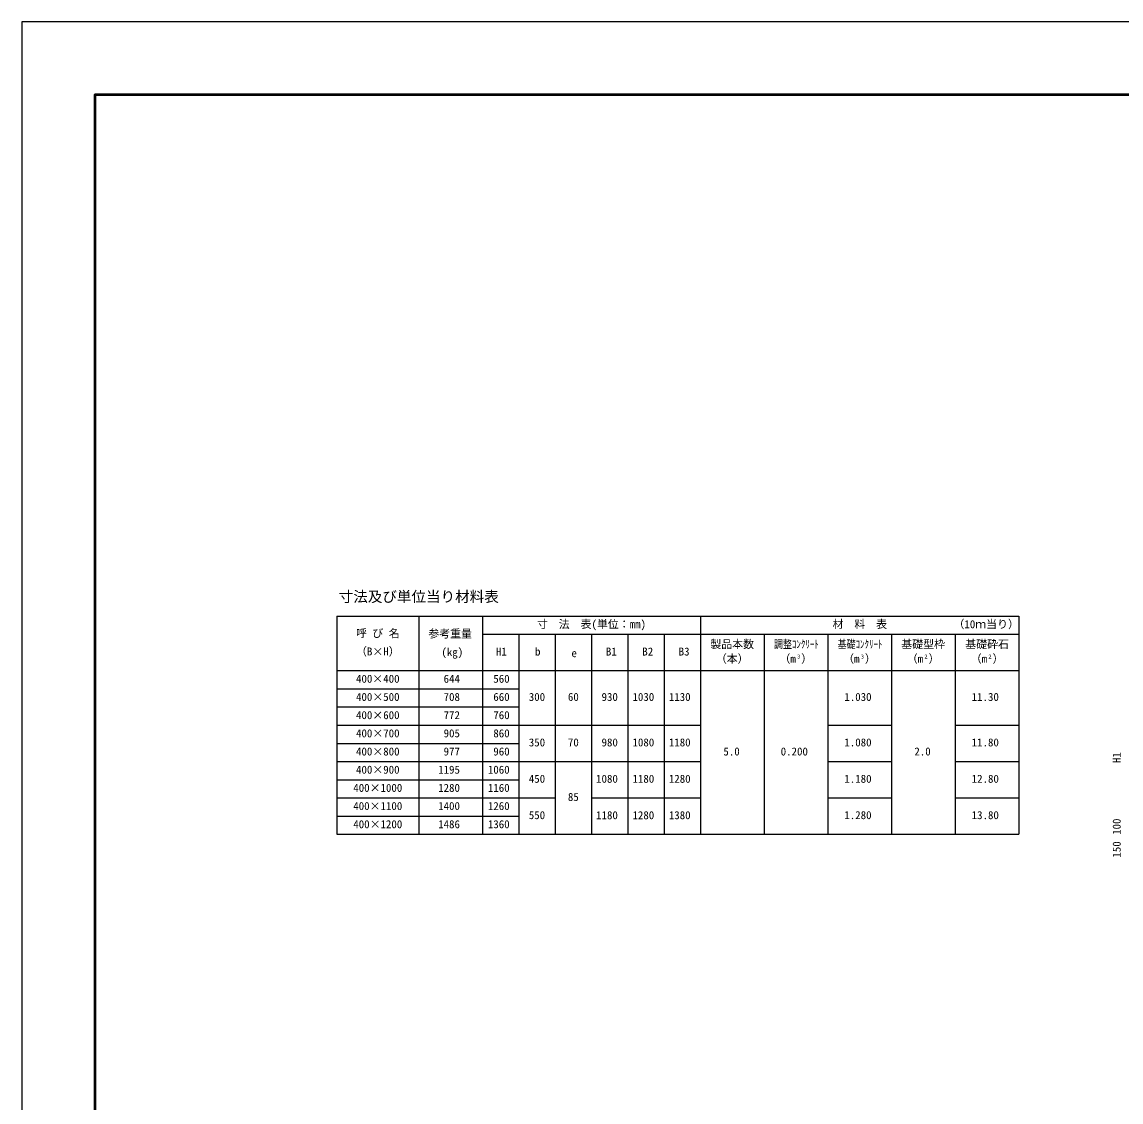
# Model space of a CAD drawing. Units: millimetres, scale not verified. Extents: x -16800 to 16800, y -5940 to 5940.
# Drawn here: x -16800 to -10757, y 0 to 5940 of the extents above; entities that cross this region are included whole.
import ezdxf
from ezdxf.enums import TextEntityAlignment as Align

# ---------------------------------------------------------------- set-up
doc = ezdxf.new("R2010")
doc.units = ezdxf.units.MM
doc.header["$LTSCALE"] = 20
for name, color, linetype, lineweight in [('0-0_DIM', 7, 'Continuous', 25), ('0-1_Defpoints', 5, 'Continuous', 25), ('0-3_HYO', 3, 'Continuous', 25), ('0-4_HYO2', 4, 'Continuous', 25), ('0-6_TXT', 7, 'Continuous', 25), ('0-7_WAKU', 3, 'Continuous', 25)]:
    doc.layers.add(name, color=color, linetype=linetype, lineweight=lineweight)
doc.styles.add('ＭＳ ゴシック', font='')
doc.styles.get('ＭＳ ゴシック').set_extended_font_data('MS Gothic')

msp = doc.modelspace()

# ---------------------------------------------------------------- linework, layer by layer
at = {"layer": '0-1_Defpoints'}
msp.add_lwpolyline([(-16800, -5940), (0, -5940), (0, 5940), (-16800, 5940)], close=True, dxfattribs=at)
at = {"layer": '0-3_HYO'}
for p, q in [((-15068.34, 2672.64), (-15068.34, 1472.64)), ((-15068.34, 2672.64), (-11318.34, 2672.64)), ((-14618.34, 2672.64), (-14618.34, 1472.64)), ((-14268.34, 2672.64), (-14268.34, 1472.64)), ((-13068.34, 2672.64), (-13068.34, 1472.64)), ((-11318.34, 2672.64), (-11318.34, 1472.64)), ((-14268.34, 2572.64), (-11318.34, 2572.64)), ((-14068.34, 2572.64), (-14068.34, 1472.64)), ((-13868.34, 2572.64), (-13868.34, 1472.64)), ((-13668.34, 2572.64), (-13668.34, 1472.64)), ((-13468.34, 2572.64), (-13468.34, 1472.64)), ((-13268.34, 2572.64), (-13268.34, 1472.64)), ((-12718.34, 2572.64), (-12718.34, 1472.64)), ((-12368.34, 2572.64), (-12368.34, 1472.64)), ((-12018.34, 2572.64), (-12018.34, 1472.64)), ((-11668.34, 2572.64), (-11668.34, 1472.64)), ((-15068.34, 2372.64), (-11318.34, 2372.64)), ((-15068.34, 1472.64), (-11318.34, 1472.64))]:
    msp.add_line(p, q, dxfattribs=at)
at = {"layer": '0-4_HYO2'}
for p, q in [((-15068.34, 2272.64), (-14068.34, 2272.64)), ((-15068.34, 2172.64), (-14068.34, 2172.64)), ((-15068.34, 2072.64), (-13068.34, 2072.64)), ((-12368.34, 2072.64), (-12018.34, 2072.64)), ((-11668.34, 2072.64), (-11318.34, 2072.64)), ((-15068.34, 1972.64), (-14068.34, 1972.64)), ((-15068.34, 1872.64), (-13068.34, 1872.64)), ((-12368.34, 1872.64), (-12018.34, 1872.64)), ((-11668.34, 1872.64), (-11318.34, 1872.64)), ((-15068.34, 1772.64), (-14068.34, 1772.64)), ((-15068.34, 1672.64), (-13868.34, 1672.64)), ((-13668.34, 1672.21), (-13068.34, 1672.21)), ((-12368.34, 1672.64), (-12018.34, 1672.64)), ((-11668.34, 1672.64), (-11318.34, 1672.64)), ((-15068.34, 1572.64), (-14068.34, 1572.64))]:
    msp.add_line(p, q, dxfattribs=at)
at = {"layer": '0-7_WAKU', "lineweight": 50}
msp.add_lwpolyline([(-16400, -5540), (-400, -5540), (-400, 5540), (-16400, 5540)], close=True, dxfattribs=at)

# ---------------------------------------------------------------- texts
at = {"layer": '0-0_DIM', "style": 'ＭＳ ゴシック'}
for s, p in [('H1', (-10745.85, 1864.3)), ('100', (-10745.85, 1469.3)), ('150', (-10745.85, 1344.3))]:
    msp.add_text(s, height=43.99, rotation=90, dxfattribs=at).set_placement(p, align=Align.BOTTOM_LEFT)
at = {"layer": '0-6_TXT', "style": 'ＭＳ ゴシック'}
for s, height, p in [('寸法及び単位当り材料表', 58.65, (-15058.34, 2732.64)), ('呼 び 名', 43.99, (-14963.34, 2542.64)), ('参考重量', 43.99, (-14565.73, 2540.81)), ('寸  法  表(単位：㎜)', 43.99, (-13968.34, 2592.64)), ('材  料  表', 43.99, (-12343.34, 2592.64)), ('（', 43.99, (-11678.34, 2592.64)), ('1', 43.99, (-11618.34, 2592.64)), ('0', 43.99, (-11588.34, 2592.64)), ('ｍ', 43.99, (-11558.34, 2592.64)), ('当', 43.99, (-11498.34, 2592.64)), ('り', 43.99, (-11438.34, 2592.64)), ('）', 43.99, (-11378.34, 2592.64)), ('製品本数', 43.99, (-13015.13, 2482.64)), ('基礎型枠', 43.99, (-11965.13, 2482.64)), ('基礎砕石', 43.99, (-11613.34, 2482.64)), ('（B×H）', 43.99, (-14963.34, 2442.64)), ('(kg)', 43.99, (-14493.7, 2439.29)), ('H1', 43.99, (-14193.84, 2442.33)), ('b', 43.99, (-13978.84, 2442.33)), ('e', 43.99, (-13778.84, 2433.5)), ('B1', 43.99, (-13589.35, 2442.33)), ('B2', 43.99, (-13389.35, 2442.33)), ('B3', 43.99, (-13189.35, 2442.33)), ('（本）', 43.99, (-12985.13, 2402.64)), ('（m ）', 43.99, (-12635.13, 2402.64)), ('3', 21.99, (-12537.65, 2432.64)), ('（m ）', 43.99, (-12285.13, 2402.64)), ('3', 21.99, (-12187.65, 2432.64)), ('（m ）', 43.99, (-11935.13, 2402.64)), ('2', 21.99, (-11837.65, 2432.64)), ('（m ）', 43.99, (-11583.34, 2402.64)), ('2', 21.99, (-11485.85, 2432.64)), ('400×400', 43.99, (-14963.34, 2292.64)), (' 644', 43.99, (-14511.67, 2292.64)), (' 560', 43.99, (-14238.34, 2292.64)), ('400×500', 43.99, (-14963.34, 2192.64)), (' 708', 43.99, (-14511.67, 2192.64)), (' 660', 43.99, (-14238.34, 2192.64)), ('300', 43.99, (-14013.34, 2192.64)), ('60', 43.99, (-13798.34, 2192.64)), (' 930', 43.99, (-13643.34, 2192.64)), ('1030', 43.99, (-13443.34, 2192.64)), ('1130', 43.99, (-13243.34, 2192.64)), ('1.030', 43.99, (-12278.34, 2192.64)), ('11.30', 43.99, (-11578.34, 2192.64)), ('400×600', 43.99, (-14963.34, 2092.64)), (' 772', 43.99, (-14511.67, 2092.64)), (' 760', 43.99, (-14238.34, 2092.64)), ('400×700', 43.99, (-14963.34, 1992.64)), (' 905', 43.99, (-14511.67, 1992.64)), (' 860', 43.99, (-14238.34, 1992.64)), ('350', 43.99, (-14013.34, 1942.64)), ('70', 43.99, (-13798.34, 1942.64)), (' 980', 43.99, (-13643.34, 1942.64)), ('1080', 43.99, (-13443.34, 1942.64)), ('1180', 43.99, (-13243.34, 1942.64)), ('1.080', 43.99, (-12278.34, 1942.64)), ('11.80', 43.99, (-11578.34, 1942.64)), ('400×800', 43.99, (-14963.34, 1892.64)), (' 977', 43.99, (-14511.67, 1892.64)), (' 960', 43.99, (-14238.34, 1892.64)), ('5.0', 43.99, (-12943.34, 1892.64)), ('0.200', 43.99, (-12628.34, 1892.64)), ('2.0', 43.99, (-11893.34, 1892.64)), ('400×900', 43.99, (-14963.34, 1792.64)), ('1195', 43.99, (-14511.67, 1792.64)), ('1060', 43.99, (-14238.34, 1792.64)), ('450', 43.99, (-14013.34, 1742.64)), ('1080', 43.99, (-13643.34, 1742.64)), ('1180', 43.99, (-13443.34, 1742.64)), ('1280', 43.99, (-13243.34, 1742.64)), ('1.180', 43.99, (-12278.34, 1742.64)), ('12.80', 43.99, (-11578.34, 1742.64)), ('400×1000', 43.99, (-14978.34, 1692.64)), ('1280', 43.99, (-14511.67, 1692.64)), ('1160', 43.99, (-14238.34, 1692.64)), ('85', 43.99, (-13798.34, 1642.64)), ('400×1100', 43.99, (-14978.34, 1592.64)), ('1400', 43.99, (-14511.67, 1592.64)), ('1260', 43.99, (-14238.34, 1592.64)), ('550', 43.99, (-14013.34, 1542.64)), ('1180', 43.99, (-13643.34, 1542.21)), ('1280', 43.99, (-13443.34, 1542.21)), ('1380', 43.99, (-13243.34, 1542.21)), ('1.280', 43.99, (-12278.34, 1542.64)), ('13.80', 43.99, (-11578.34, 1542.64)), ('400×1200', 43.99, (-14978.34, 1492.64)), ('1486', 43.99, (-14511.67, 1492.64)), ('1360', 43.99, (-14238.34, 1492.64))]:
    msp.add_text(s, height=height, dxfattribs=at).set_placement(p, align=Align.BOTTOM_LEFT)
at = {"layer": '0-6_TXT', "style": 'ＭＳ ゴシック', "width": 0.8}
for s, p in [('調整ｺﾝｸﾘｰﾄ', (-12665.13, 2482.64)), ('基礎ｺﾝｸﾘｰﾄ', (-12315.13, 2482.64))]:
    msp.add_text(s, height=43.99, dxfattribs=at).set_placement(p, align=Align.BOTTOM_LEFT)

doc.saveas('drawing.dxf')
